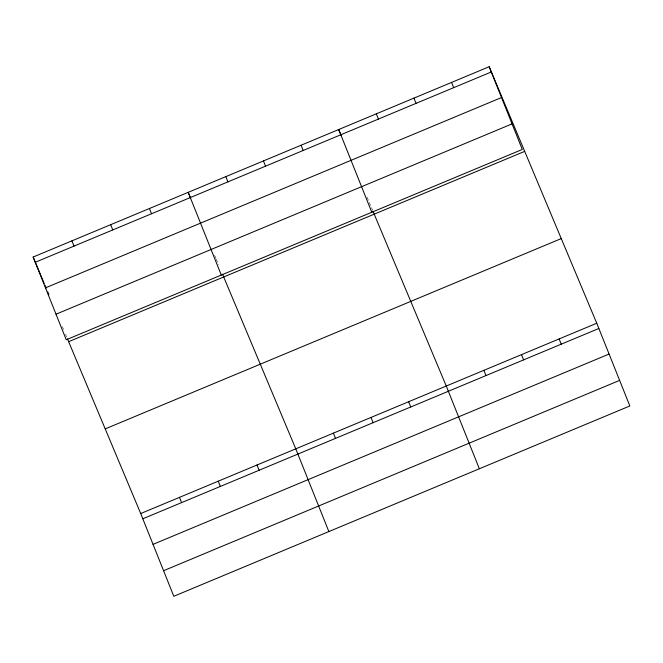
<?xml version="1.0" encoding="UTF-8"?>
<svg xmlns="http://www.w3.org/2000/svg" width="663" height="663" viewBox="0 0 663 663"><rect width="100%" height="100%" fill="white"/><g stroke="black" fill="none" stroke-linecap="round" stroke-linejoin="round"><path stroke-width="0.5" stroke-dasharray="3.31 2.49" d="M367.095 197.243L371.04 206.649M371.437 207.585L372.614 210.411M214.63 255.346L215.815 258.164M216.204 259.109L218.575 264.752M62.339 326.635L63.515 329.461M65.488 334.16L66.673 336.978"/><path stroke-width="0.99" d="M489.195 66.723L522.287 149.457L66.242 339.771L33.15 257.037L489.195 66.723L596.758 323.229L629.85 405.963L173.805 596.277L140.713 513.543L67.46 338.859M35.247 262.283L491.291 71.969M45.474 287.858L501.518 97.536M56.015 314.204L512.06 123.882M68.645 341.685L524.69 151.363M105.218 428.895L561.263 238.581M140.713 513.543L596.758 323.229M142.818 518.789L598.855 328.475M153.045 544.364L609.082 354.042M163.579 570.71L619.623 380.388M341.064 135.169L338.702 129.525L371.794 212.259M373.012 211.348L446.265 386.032L479.357 468.766M190.571 197.972L188.201 192.328L221.293 275.062M222.519 274.159L295.773 448.834L328.865 531.569M33.15 257.037L44.197 283.374M44.985 285.256L46.161 288.074M47.744 291.836L48.929 294.662M559.133 338.926L561.238 344.18M451.569 82.419L453.666 87.673M521.508 354.63L523.613 359.876M413.944 98.124L416.041 103.37M483.891 370.327L485.987 375.581M376.319 113.821L378.424 119.075M408.64 401.728L410.737 406.983M301.077 145.23L303.173 150.476M371.015 417.433L373.12 422.679M263.451 160.927L265.548 166.173M333.39 433.138L335.495 438.384M225.826 176.631L227.931 181.877M257.004 465.012L259.109 470.258M149.44 208.505L151.537 213.751M218.243 481.189L220.34 486.435M110.68 224.682L112.776 229.928M179.482 497.366L181.579 502.612M71.911 240.86L74.016 246.106"/></g></svg>
